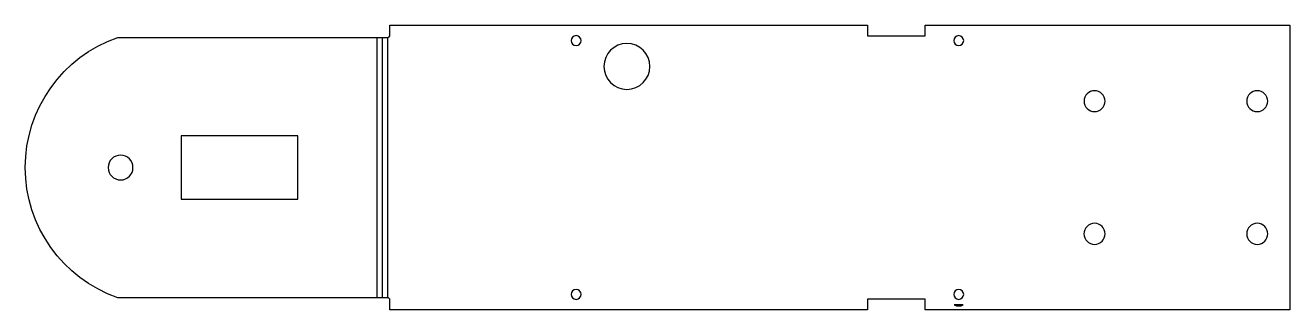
# Model space of a CAD drawing. Header units: inches. Extents: x -4.8 to 11.8, y 0 to 3.7.
import ezdxf

# ---------------------------------------------------------------- set-up
doc = ezdxf.new("R2010")
doc.units = ezdxf.units.IN

msp = doc.modelspace()

# ---------------------------------------------------------------- linework, layer by layer
at = {"layer": 'BEND'}
msp.add_line((-0.099, 0.157), (-0.099, 3.557), dxfattribs=at)
at = {"layer": 'BEND_EXTENT'}
for p, q in [((-0.168, 0.157), (-0.168, 3.557)), ((-0.031, 3.557), (-0.031, 0.157))]:
    msp.add_line(p, q, dxfattribs=at)
at = {"layer": 'INTERIOR_PROFILES'}
msp.add_lwpolyline([(-2.728, 1.445), (-1.203, 1.445), (-1.203, 2.27), (-2.728, 2.27)], close=True, dxfattribs=at)
msp.add_lwpolyline([(7.493, 0.062), (7.373, 0.062, 0.208514)], format="xyb", close=True, dxfattribs=at)
at = {"layer": 'INTERIOR_PROFILES', "extrusion": (0, 0, -1)}
for centre, radius in [((-2.433, 3.515), 0.065), ((-3.096, 3.178), 0.3), ((-7.433, 3.515), 0.065), ((-9.208, 2.724), 0.137), ((-11.334, 2.724), 0.137), ((3.52, 1.857), 0.162), ((-9.208, 0.991), 0.138), ((-11.334, 0.991), 0.138), ((-2.433, 0.2), 0.065), ((-7.433, 0.2), 0.065)]:
    msp.add_circle(centre, radius, dxfattribs=at)
at = {"layer": 'OUTER_PROFILES'}
msp.add_lwpolyline([(6.243, 0), (0, 0), (0, 0.127, 0.414214), (-0.031, 0.157), (-3.557, 0.157, -0.710819), (-3.557, 3.557), (-0.031, 3.557, 0.414214), (0, 3.588), (0, 3.715), (6.243, 3.715), (6.243, 3.578), (6.993, 3.578), (6.993, 3.715), (11.758, 3.715), (11.758, 0), (6.993, 0), (6.993, 0.137), (6.243, 0.137)], format="xyb", close=True, dxfattribs=at)

doc.saveas('drawing.dxf')
